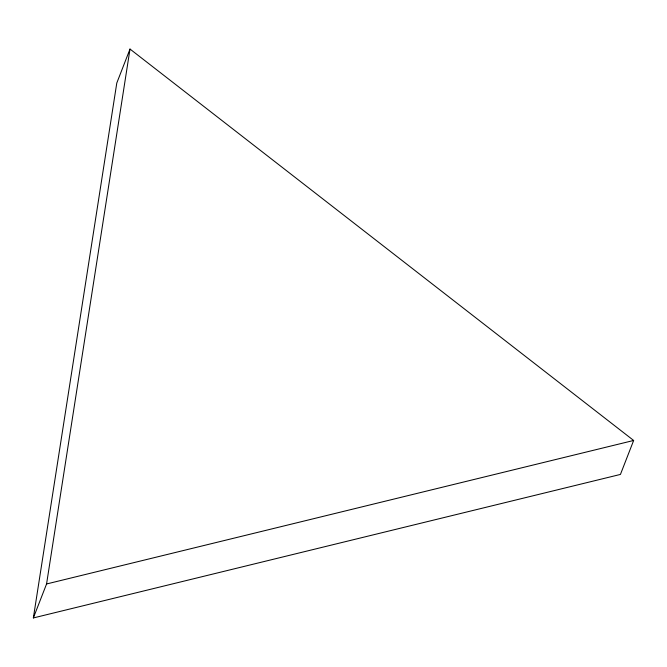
<?xml version="1.0" encoding="UTF-8"?>
<svg xmlns="http://www.w3.org/2000/svg" width="667" height="667" viewBox="0 0 667 667"><rect width="100%" height="100%" fill="white"/><g stroke="black" fill="none" stroke-linecap="round" stroke-linejoin="round"><path stroke-width="1" d="M33.35 617.942L116.792 83.025L130.007 49.058L633.65 440.462L620.435 474.429L33.35 617.942L46.565 583.975L130.007 49.058M46.565 583.975L633.65 440.462"/></g></svg>
